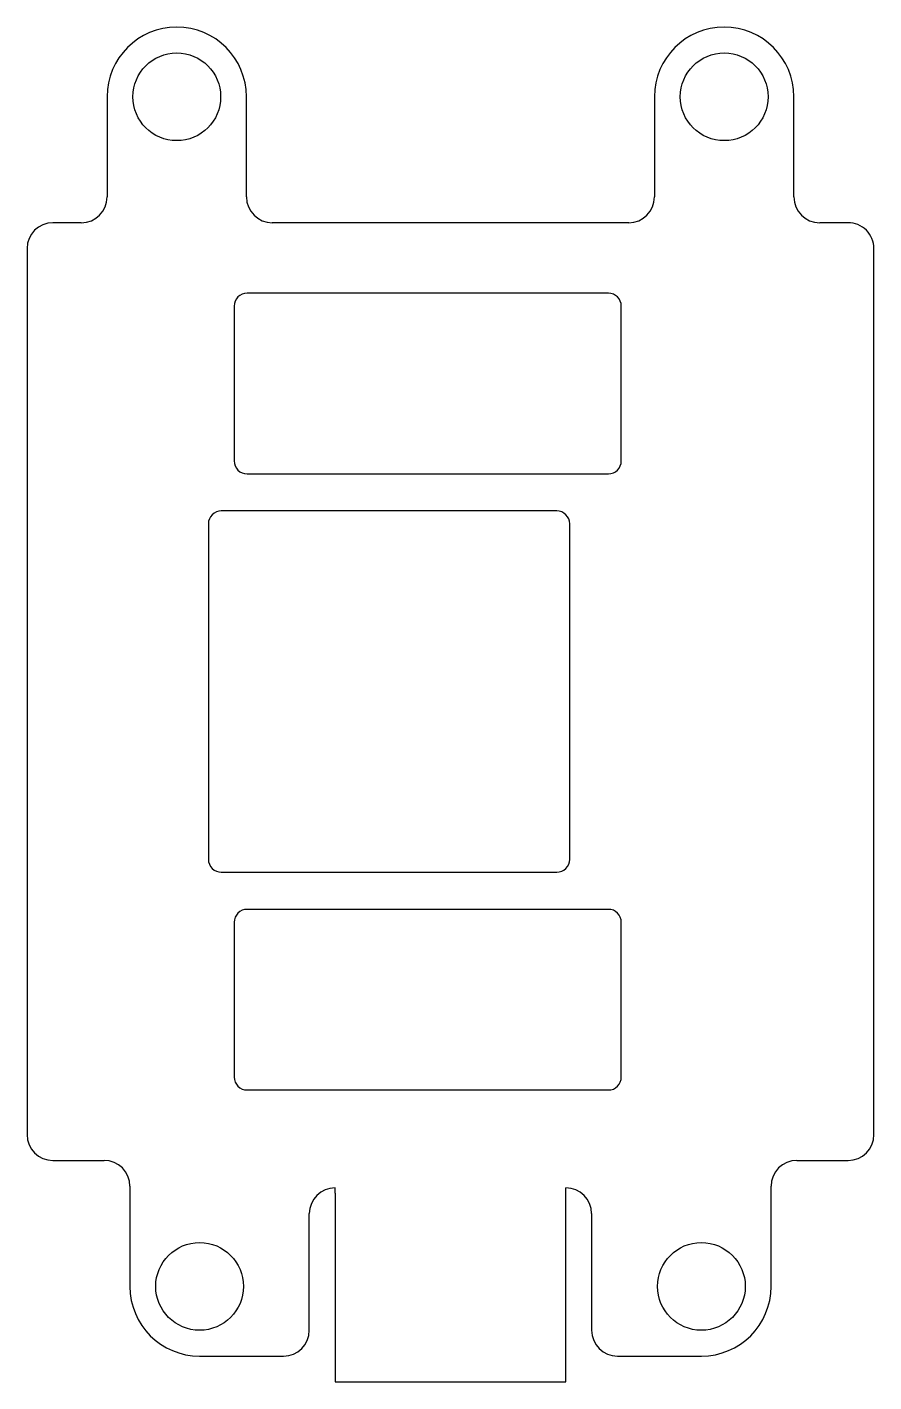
# Model space of a CAD drawing. Header units: millimetres. Extents: x -30.7 to 2.1, y -7.7 to 44.8.
import ezdxf

# ---------------------------------------------------------------- set-up
doc = ezdxf.new("R2010")
doc.units = ezdxf.units.MM
doc.layers.get('0').update_dxf_attribs({"linetype": 'CONTINUOUS'})

msp = doc.modelspace()

# ---------------------------------------------------------------- linework, layer by layer
for p, q in [((-27.594, 42.1), (-27.594, 38.22)), ((-22.194, 38.22), (-22.194, 42.1)), ((-6.382, 42.1), (-6.382, 38.22)), ((-0.982, 38.22), (-0.982, 42.1)), ((-28.594, 37.22), (-29.694, 37.22)), ((-7.382, 37.22), (-21.194, 37.22)), ((1.119, 37.22), (0.018, 37.22)), ((-30.694, 36.22), (-30.694, 1.882)), ((2.119, 18.17), (2.119, 36.22)), ((2.119, 1.882), (2.119, 18.17)), ((-29.694, 0.882), (-27.71, 0.882)), ((-0.865, 0.882), (1.119, 0.882)), ((-26.71, -0.118), (-26.71, -4)), ((-18.758, -0.38), (-18.758, -0.18)), ((-18.758, -0.38), (-18.758, -7.7)), ((-9.818, -0.38), (-9.818, -0.18)), ((-9.818, -7.7), (-9.818, -0.38)), ((-1.865, -4), (-1.865, -0.118)), ((-19.758, -5.7), (-19.758, -1.18)), ((-8.818, -1.18), (-8.818, -5.7)), ((-24.01, -6.7), (-20.758, -6.7)), ((-7.818, -6.7), (-4.565, -6.7)), ((-18.758, -7.7), (-9.818, -7.7))]:
    msp.add_line(p, q)
for points in [[(-22.169, 34.488, 0.414214), (-22.669, 33.988), (-22.669, 27.988, 0.414214), (-22.169, 27.488), (-8.169, 27.488, 0.414214), (-7.669, 27.988), (-7.669, 33.988, 0.414214), (-8.169, 34.488)], [(-23.169, 26.05, 0.414214), (-23.669, 25.55), (-23.669, 12.55, 0.414214), (-23.169, 12.05), (-10.169, 12.05, 0.414214), (-9.669, 12.55), (-9.669, 25.55, 0.414214), (-10.169, 26.05)], [(-22.169, 10.612, 0.414214), (-22.669, 10.112), (-22.669, 4.112, 0.414214), (-22.169, 3.612), (-8.169, 3.612, 0.414214), (-7.669, 4.112), (-7.669, 10.112, 0.414214), (-8.169, 10.612)]]:
    msp.add_lwpolyline(points, format="xyb", close=True)
for centre in [(-24.894, 42.1), (-3.682, 42.1), (-24.01, -4), (-4.565, -4)]:
    msp.add_circle(centre, 1.7)
for centre, radius, start, end in [((-24.894, 42.1), 2.7, 0, 180), ((-3.682, 42.1), 2.7, 0, 180), ((-28.594, 38.22), 1, 270, 360), ((-21.194, 38.22), 1, 180, 270), ((-7.382, 38.22), 1, -90, 0), ((0.018, 38.22), 1, 180, 270), ((-29.694, 36.22), 1, 90, 180), ((1.119, 36.22), 1, 0, 90.0278), ((-29.694, 1.882), 1, 180, 270), ((1.119, 1.882), 1, -90, 0), ((-27.71, -0.118), 1, 0, 90), ((-0.865, -0.118), 1, 90, 180), ((-18.758, -1.18), 1, 90, 180), ((-9.818, -1.18), 1, 0, 90), ((-24.01, -4), 2.7, 180, 270), ((-4.565, -4), 2.7, -90, 0), ((-20.758, -5.7), 1, -90, 0), ((-7.818, -5.7), 1, 180, 270)]:
    msp.add_arc(centre, radius, start, end)

doc.saveas('drawing.dxf')
